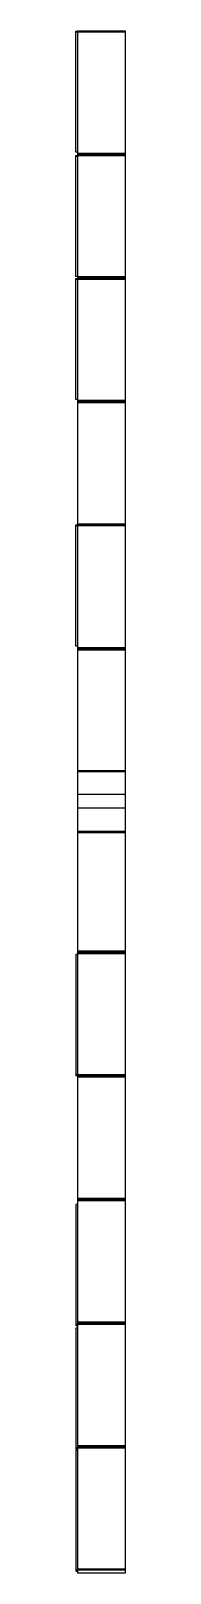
# Paper-space layout '_Top' of a CAD drawing. Header units: millimetres. Extents: x 36 to 72, y -136 to 1000.
import ezdxf

# ---------------------------------------------------------------- set-up
doc = ezdxf.new("R2010")
doc.units = ezdxf.units.MM

psp = doc.layouts.new('_Top')

# ---------------------------------------------------------------- linework, layer by layer
at = {"color": 7, "linetype": 'Continuous', "lineweight": 25}
for p, q in [((36, 910.5), (36, 999.6)), ((36, 999.6), (37, 999.6)), ((37, 999.9), (72, 999.9)), ((37, 999.9), (37, -135.7)), ((72, 999.9), (72, -135.7)), ((72, 998.9), (36, 998.9)), ((71, 998.8), (71, 998.9)), ((37, 910.5), (36, 910.5)), ((37, 909.9), (72, 909.9)), ((37, 908.9), (72, 908.9)), ((36, 819), (36, 908.2)), ((36, 908.2), (37, 908.2)), ((36, 907.5), (37, 907.5)), ((72, 907.9), (37, 907.9)), ((71, 907.8), (71, 907.9)), ((37, 819), (36, 819)), ((37, 818.9), (72, 818.9)), ((37, 817.9), (72, 817.9)), ((36, 728.4), (36, 817.6)), ((36, 817.6), (37, 817.6)), ((72, 816.9), (36, 816.9)), ((37, 728.4), (36, 728.4)), ((37, 727.9), (72, 727.9)), ((72, 726.9), (37, 726.9)), ((72, 725.9), (37, 725.9)), ((71, 725.8), (71, 725.9)), ((36, 546.9), (36, 636.1)), ((36, 636.1), (37, 636.1)), ((37, 636.9), (72, 636.9)), ((37, 636.4), (72, 636.4)), ((72, 635.4), (36, 635.4)), ((72, 635.9), (37, 635.9)), ((37, 546.9), (36, 546.9)), ((37, 545.9), (72, 545.9)), ((37, 545.4), (72, 545.4)), ((37, 544.9), (72, 544.9)), ((72, 543.9), (37, 543.9)), ((71, 543.8), (71, 543.9)), ((37, 455.4), (72, 455.4)), ((37, 455.3), (72, 455.3)), ((72, 454.3), (37, 454.3)), ((37, 437.9), (72, 437.9)), ((37, 427.9), (72, 427.9)), ((72, 410.4), (37, 410.4)), ((37, 410.3), (72, 410.3)), ((72, 409.3), (37, 409.3)), ((36, 319.8), (36, 230.7)), ((37, 319.8), (36, 319.8)), ((37, 322.4), (72, 322.4)), ((72, 321.4), (37, 321.4)), ((72, 320.4), (37, 320.4)), ((71, 320.4), (71, 320.3)), ((36, 231.4), (72, 231.4)), ((36, 230.7), (37, 230.7)), ((37, 230.4), (72, 230.4)), ((72, 229.4), (37, 229.4)), ((37, 140.4), (72, 140.4)), ((72, 139.4), (37, 139.4)), ((72, 138.4), (37, 138.4)), ((71, 138.4), (71, 138.3)), ((36, 135.8), (36, 46.7)), ((37, 135.8), (36, 135.8)), ((72, 47.4), (36, 47.4)), ((36, 46.7), (37, 46.7)), ((37, 49.4), (72, 49.4)), ((37, 49.4), (72, 49.4)), ((37, 48.4), (72, 48.4)), ((36, 44.8), (36, -44.3)), ((37, 44.8), (36, 44.8)), ((72, -43.6), (36, -43.6)), ((36, -44.3), (37, -44.3)), ((36, -45.2), (36, -134.3)), ((37, -45.2), (36, -45.2)), ((37, -41.6), (72, -41.6)), ((37, -42.6), (72, -42.6)), ((71, -43.6), (71, -43.7)), ((72, -133.6), (36, -133.6)), ((36, -134.3), (37, -134.3)), ((37, -132.6), (72, -132.6)), ((72, -135.7), (37, -135.7))]:
    psp.add_line(p, q, dxfattribs=at)

doc.saveas('drawing.dxf')
